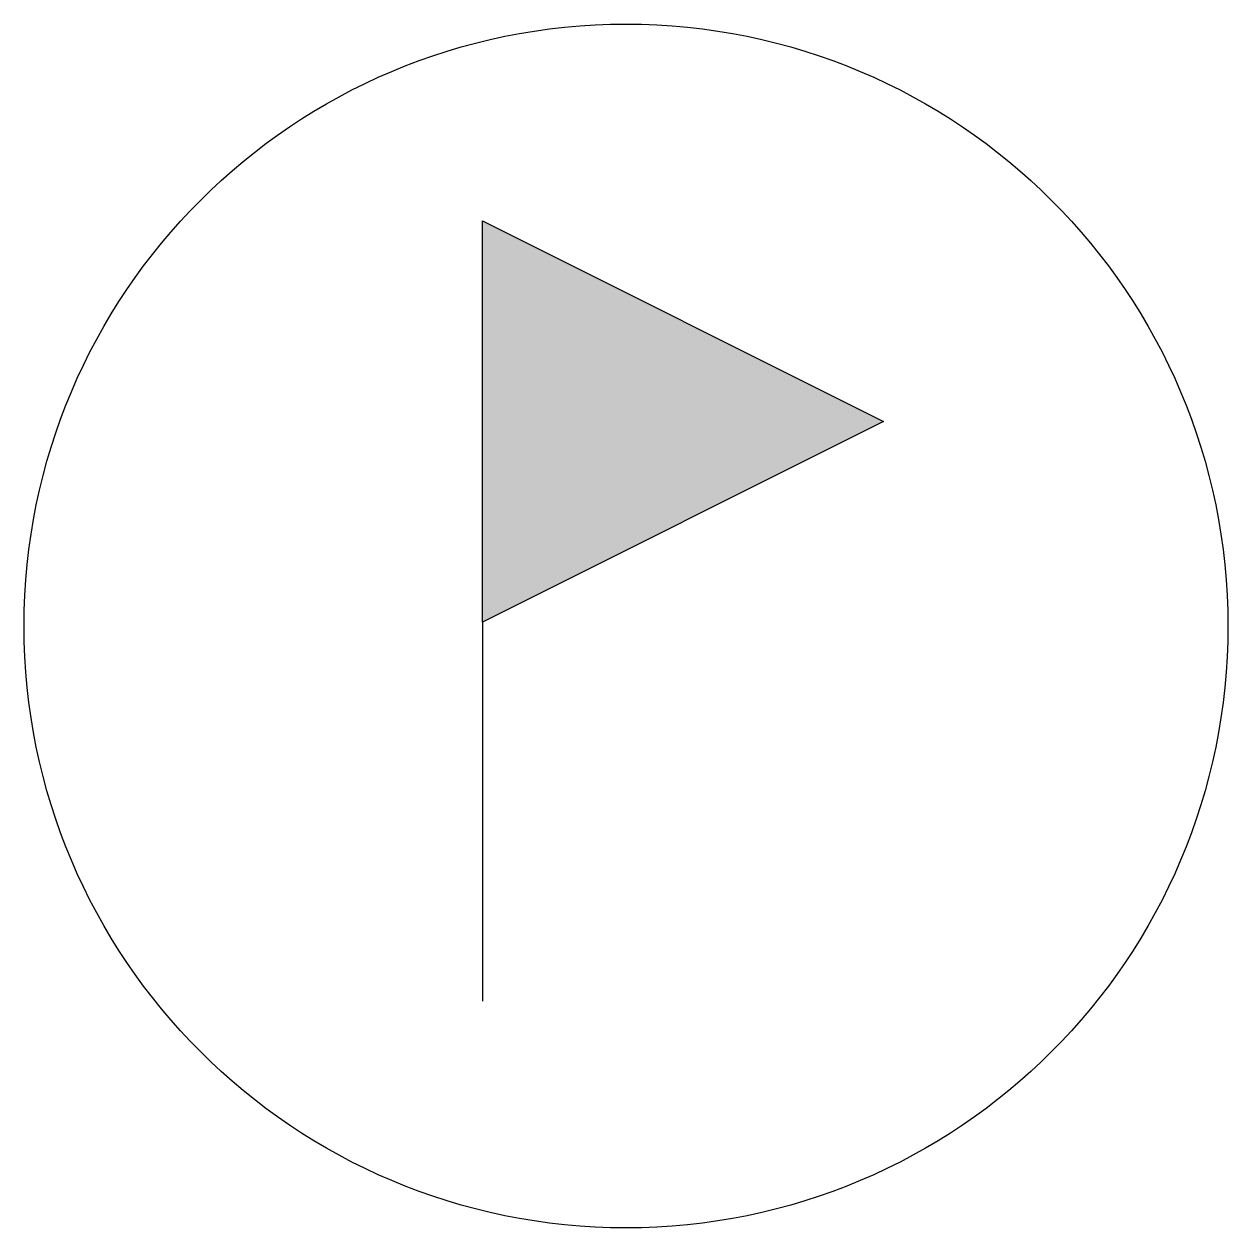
# Model space of a CAD drawing. Extents: x -0.75 to 0.75, y -0.75 to 0.75.
import ezdxf

# ---------------------------------------------------------------- set-up
doc = ezdxf.new("R2010")
doc.units = 0

msp = doc.modelspace()

# ---------------------------------------------------------------- hatches: boundary and pattern name
h = msp.add_hatch(color=256)
h.dxf.hatch_style = 1
h.paths.add_polyline_path([(-0.179, 0.5049), (0.321, 0.2549), (-0.179, 0.0049)])

# ---------------------------------------------------------------- linework, layer by layer
msp.add_line((-0.179, 0.0049), (-0.179, -0.4673))
msp.add_lwpolyline([(-0.179, 0.5049), (0.321, 0.2549), (-0.179, 0.0049)], close=True)
msp.add_circle((0, 0), 0.75)

doc.saveas('drawing.dxf')
